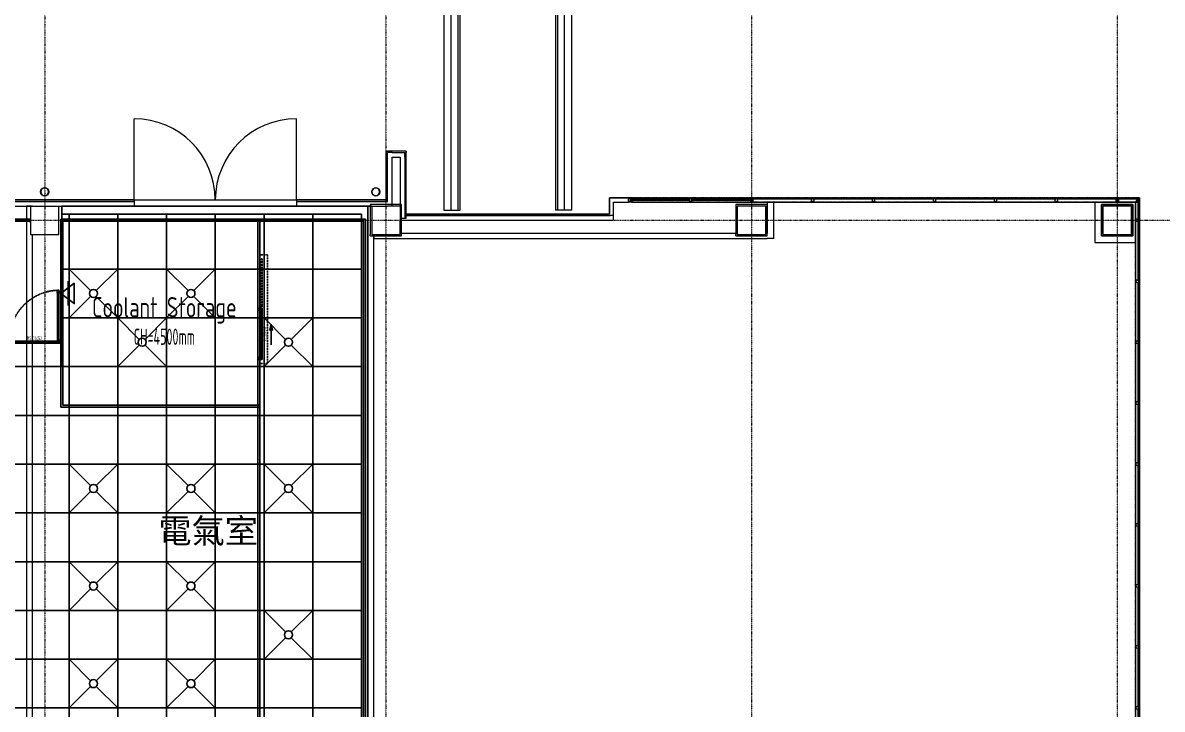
# Model space of a CAD drawing. Extents: x -32000 to 290600, y -111057 to 131250.
# Drawn here: x 234661 to 262709, y 77970 to 94860 of the extents above; entities that cross this region are included whole.
import ezdxf
from ezdxf.enums import TextEntityAlignment as Align

# ---------------------------------------------------------------- set-up
doc = ezdxf.new("R2010")
doc.units = 0
doc.header["$LTSCALE"] = 5
for name, pattern in [('H12PL3$0$JJP_三點線', [0.9, 0.3, -0.15, 0, -0.15, 0, -0.15, 0, -0.15]), ('H12PL3$0$JJP_虛線(退縮線、投影線、地下室範圍、非屬本工程、圖面分區)', [0.45, 0.3, -0.15]), ('H12PL3$0$TAI_虛線', [5.644, 2.822, -2.822]), ('XFDP30$0$HIDDEN', [0.3, 0.2, -0.1]), ('XFDP30$0$HIDDEN2', [0.1875, 0.125, -0.0625])]:
    doc.linetypes.add(name, pattern=pattern)
for name, color, linetype in [('H12PL3$0$A-OBJE-MEP', 252, 'Continuous'), ('H12PL3$0$A-WALL-EX', 252, 'Continuous'), ('H12PL3$0$A-WALL-IN', 252, 'Continuous'), ('H12PL3$0$A-WINDOW', 252, 'Continuous'), ('H12PL3$0$A-ZONE', 252, 'Continuous'), ('H12PL3$0$Door', 252, 'Continuous'), ('H12PL3$0$S-COL', 252, 'Continuous'), ('H12PL3$0$S-GRID', 252, 'Continuous'), ('XFDC30-200K$0$A-C-4500 (50K)', 9, 'Continuous'), ('XFDC30-50K$0$A-C-4500 (50K)', 9, 'Continuous'), ('XFDH30-50K$0$A-FFU-1200x1200_FAB B', 8, 'Continuous'), ('XFDP30$0$A-CR-TT2', 9, 'Continuous'), ('XFDP30$0$A-CR-TXT', 9, 'Continuous'), ('XFDP30$0$A-Door (50K)', 9, 'Continuous'), ('XFDP30$0$A-Partition-Col (50K)', 9, 'Continuous'), ('XFDP30$0$A-S-C1-800x1000-v (50K)', 9, 'Continuous'), ('XFDP30$0$A-W-P1S (50K)', 9, 'Continuous'), ('XFDP30$0$A-W-P2D (50K)', 9, 'Continuous'), ('XFDP30$0$A-W-R1 (Rockwool) (50K)', 9, 'Continuous')]:
    doc.layers.add(name, color=color, linetype=linetype)
doc.layers.add('XFDC30-200K$0$A-Area (50K)', color=170, linetype='Continuous', plot=False)
doc.styles.add('H12PL3$0$Standard', font='', dxfattribs={"width": 0.8})
doc.styles.add('XFDP30$0$AA-TXT', font='isocp.shx', dxfattribs={"width": 0.8, "bigfont": 'china.shx'})
doc.styles.get('H12PL3$0$Standard').set_extended_font_data('Microsoft JhengHei')

# ---------------------------------------------------------------- blocks, each defined once
blk = doc.blocks.new('XFDP30$0$GA2606')
blk.add_lwpolyline([(-13, 1), (-13, 0), (-16, 0), (-16, 0), (-16, 0), (-19, 0, -0.902738), (-19, 1), (-10, 3, 0.298217), (-9, 2), (-2, 2, 0.414214), (-2, 3), (-2, 18), (-2, 18), (-2, 20, -0.668179), (-2, 20), (0, 18), (0, 0), (0, 0), (-2, 0)], format="xyb", close=True)
blk = doc.blocks.new('XFDP30$0$Door-120x000_AS')
at = {"ltscale": 5}
blk.add_hatch(color=256, dxfattribs=at).paths.add_polyline_path([(50.4, 32.9), (50.4, 26.9), (35.4, 29.9)])
for p, q in [((35.4, 29.9), (50.4, 32.9)), ((50.4, 26.9), (35.4, 29.9)), ((50.4, 32.9), (50.4, 26.9)), ((86.4, 29.9), (50.4, 29.9))]:
    blk.add_line(p, q)
at = {"color": 9, "linetype": 'XFDP30$0$HIDDEN2'}
blk.add_lwpolyline([(-135, 21), (132.5, 21), (132.5, 2.5), (-135, 2.5)], close=True, dxfattribs=at)
at = {"color": 1, "linetype": 'XFDP30$0$HIDDEN2'}
for points in [[(-125, 3.8), (-116.7, 3.8, 0.158507), (-116.7, 3.8), (-116.6, 3.9, 0.72636), (-116.6, 4), (-116.8, 4, 0.414214), (-116.8, 3.9, -0.414214), (-116.8, 3.9), (-117.5, 3.9, -0.414214), (-117.6, 4), (-117.6, 4.4, 0.414214), (-117.6, 4.4), (-117.6, 4.4, 0.414214), (-117.7, 4.4), (-117.7, 4, -0.414214), (-117.7, 3.9), (-117.8, 3.9, -0.414214), (-117.9, 4), (-117.9, 5.7), (-117.9, 5.8), (-117.9, 5.8), (-117.9, 7.6, -0.414214), (-117.8, 7.6), (-117.7, 7.6, -0.414214), (-117.7, 7.6), (-117.7, 7.1, 0.414214), (-117.6, 7.1), (-117.6, 7.1, 0.414214), (-117.6, 7.1), (-117.6, 7.6, -0.414214), (-117.5, 7.6), (-116.8, 7.6, -0.414214), (-116.8, 7.6), (-116.8, 7.6, 0.414214), (-116.8, 7.6), (-116.6, 7.6, 0.72636), (-116.6, 7.6), (-116.7, 7.7, 0.158507), (-116.7, 7.7), (-125, 7.7, 0.414214), (-125, 7.7), (-125, 3.9, 0.414214)], [(0, 3.8), (-8.3, 3.8, -0.158507), (-8.3, 3.8), (-8.4, 3.9, -0.72636), (-8.4, 4), (-8.2, 4, -0.414214), (-8.2, 3.9, 0.414214), (-8.2, 3.9), (-7.5, 3.9, 0.414214), (-7.4, 4), (-7.4, 4.4, -0.414214), (-7.4, 4.4), (-7.4, 4.4, -0.414214), (-7.3, 4.4), (-7.3, 4, 0.414214), (-7.3, 3.9), (-7.2, 3.9, 0.414214), (-7.1, 4), (-7.1, 5.7), (-7.1, 5.8), (-7.1, 5.8), (-7.1, 7.6, 0.414214), (-7.2, 7.6), (-7.3, 7.6, 0.414214), (-7.3, 7.6), (-7.3, 7.1, -0.414214), (-7.4, 7.1), (-7.4, 7.1, -0.414214), (-7.4, 7.1), (-7.4, 7.6, 0.414214), (-7.5, 7.6), (-8.2, 7.6, 0.414214), (-8.2, 7.6), (-8.2, 7.6, -0.414214), (-8.2, 7.6), (-8.4, 7.6, -0.72636), (-8.4, 7.6), (-8.3, 7.7, -0.158507), (-8.3, 7.7), (0, 7.7, -0.414214), (0, 7.7), (0, 3.9, -0.414214)]]:
    blk.add_lwpolyline(points, format="xyb", close=True, dxfattribs=at)
blk.add_lwpolyline([(-117.6, 4), (-117.6, 7.5), (-7.4, 7.5), (-7.4, 4)], close=True, dxfattribs=at)
for points in [[(-2.3, -0.5, 0.070096), (-2.3, -0.5, 0.334236), (-2.2, -0.5, 0.795363), (-2.2, -0.4), (-2.6, -0.4, -0.414214), (-2.7, -0.3), (-2.7, 0.3, -0.414214), (-2.6, 0.4), (-2.2, 0.4, 0.795363), (-2.2, 0.5, 0.334236), (-2.3, 0.5, 0.070096), (-2.3, 0.5, 0.06212), (-2.3, 0.5, -0.357966), (-2.3, 0.5, -0.114149), (-2.3, 0.5), (-2.5, 0.6, 0.520559), (-2.5, 0.6, -0.09816), (-2.5, 0.6, -0.704497), (-2.6, 0.6, 0.231019), (-2.7, 0.8, -0.259663), (-2.7, 0.8), (-2.7, 1.5, 0.250846), (-2.7, 1.6, 0.148829), (-2.7, 1.6), (-2.8, 1.9, 0.835879), (-3, 1.9), (-3, -1.9, 0.835879), (-2.8, -1.9), (-2.7, -1.6, 0.148829), (-2.7, -1.6, 0.250846), (-2.7, -1.5), (-2.7, -0.8, -0.259663), (-2.7, -0.8, 0.231019), (-2.6, -0.6, -0.704497), (-2.5, -0.6, -0.09816), (-2.5, -0.6, 0.520559), (-2.5, -0.6), (-2.3, -0.5, -0.114149), (-2.3, -0.5, -0.357966), (-2.3, -0.5, 0.06212)], [(-2.5, 3.8), (5.8, 3.8, 0.158507), (5.8, 3.8), (5.9, 3.9, 0.72636), (5.9, 4), (5.7, 4, 0.414214), (5.7, 3.9, -0.414214), (5.7, 3.9), (5, 3.9, -0.414214), (4.9, 4), (4.9, 4.4, 0.414214), (4.9, 4.4), (4.9, 4.4, 0.414214), (4.8, 4.4), (4.8, 4, -0.414214), (4.8, 3.9), (4.7, 3.9, -0.414214), (4.6, 4), (4.6, 5.7), (4.6, 5.8), (4.6, 5.8), (4.6, 7.6, -0.414214), (4.7, 7.6), (4.8, 7.6, -0.414214), (4.8, 7.6), (4.8, 7.1, 0.414214), (4.9, 7.1), (4.9, 7.1, 0.414214), (4.9, 7.1), (4.9, 7.6, -0.414214), (5, 7.6), (5.7, 7.6, -0.414214), (5.7, 7.6), (5.7, 7.6, 0.414214), (5.7, 7.6), (5.9, 7.6, 0.72636), (5.9, 7.6), (5.8, 7.7, 0.158507), (5.8, 7.7), (-2.5, 7.7, 0.414214), (-2.5, 7.7), (-2.5, 3.9, 0.414214)], [(122.5, 3.8), (114.2, 3.8, -0.158507), (114.2, 3.8), (114.1, 3.9, -0.72636), (114.1, 4), (114.3, 4, -0.414214), (114.3, 3.9, 0.414214), (114.3, 3.9), (115, 3.9, 0.414214), (115.1, 4), (115.1, 4.4, -0.414214), (115.1, 4.4), (115.1, 4.4, -0.414214), (115.2, 4.4), (115.2, 4, 0.414214), (115.2, 3.9), (115.3, 3.9, 0.414214), (115.4, 4), (115.4, 5.7), (115.4, 5.8), (115.4, 5.8), (115.4, 7.6, 0.414214), (115.3, 7.6), (115.2, 7.6, 0.414214), (115.2, 7.6), (115.2, 7.1, -0.414214), (115.1, 7.1), (115.1, 7.1, -0.414214), (115.1, 7.1), (115.1, 7.6, 0.414214), (115, 7.6), (114.3, 7.6, 0.414214), (114.3, 7.6), (114.3, 7.6, -0.414214), (114.3, 7.6), (114.1, 7.6, -0.72636), (114.1, 7.6), (114.2, 7.7, -0.158507), (114.2, 7.7), (122.5, 7.7, -0.414214), (122.5, 7.7), (122.5, 3.9, -0.414214)], [(122.3, -0.5, -0.070096), (122.3, -0.5, -0.334236), (122.2, -0.5, -0.795363), (122.2, -0.4), (122.6, -0.4, 0.414214), (122.7, -0.3), (122.7, 0.3, 0.414214), (122.6, 0.4), (122.2, 0.4, -0.795363), (122.2, 0.5, -0.334236), (122.3, 0.5, -0.070096), (122.3, 0.5, -0.06212), (122.3, 0.5, 0.357966), (122.3, 0.5, 0.114149), (122.3, 0.5), (122.5, 0.6, -0.520559), (122.5, 0.6, 0.09816), (122.5, 0.6, 0.704497), (122.6, 0.6, -0.231019), (122.7, 0.8, 0.259663), (122.7, 0.8), (122.7, 1.5, -0.250846), (122.7, 1.6, -0.148829), (122.7, 1.6), (122.8, 1.9, -0.835879), (123, 1.9), (123, -1.9, -0.835879), (122.8, -1.9), (122.7, -1.6, -0.148829), (122.7, -1.6, -0.250846), (122.7, -1.5), (122.7, -0.8, 0.259663), (122.7, -0.8, -0.231019), (122.6, -0.6, 0.704497), (122.5, -0.6, 0.09816), (122.5, -0.6, -0.520559), (122.5, -0.6), (122.3, -0.5, 0.114149), (122.3, -0.5, 0.357966), (122.3, -0.5, -0.06212)]]:
    blk.add_lwpolyline(points, format="xyb", close=True)
for points in [[(-2.5, 2.5), (2.5, 2.5), (2.5, -2.5), (-2.5, -2.5)], [(4.9, 4), (4.9, 7.5), (115.1, 7.5), (115.1, 4)], [(122.5, 2.5), (117.5, 2.5), (117.5, -2.5), (122.5, -2.5)]]:
    blk.add_lwpolyline(points, close=True)
at = {"ltscale": 5}
for points in [[(2.5, 2.5), (0, 2.5), (0, 3.8), (2.5, 3.8)], [(117.5, 2.5), (120, 2.5), (120, 3.8), (117.5, 3.8)]]:
    blk.add_lwpolyline(points, close=True, dxfattribs=at)
at = {"yscale": 0.09999999999990905}
for p, xscale, zscale, rotation in [((-2.5, 2.5), 0.09999999999990905, 0.09999999999990905, 90), ((122.5, 2.5), -0.09999999999990905, 0.1, 270), ((-2.5, -2.5), -0.09999999999990905, 0.1, 90), ((122.5, -2.5), 0.09999999999990905, 0.09999999999990905, 270)]:
    blk.add_blockref('XFDP30$0$GA2606', p, dxfattribs=dict(at, xscale=xscale, zscale=zscale, rotation=rotation))
at = {"color": 9, "style": 'XFDP30$0$AA-TXT', "width": 0.45}
blk.add_attdef('120x240', text='', height=10, dxfattribs=at).set_placement((60, 14.4), align=Align.MIDDLE)
blk = doc.blocks.new('XFDP30$0$AIR RETURN GRILLE-VD')
blk.add_line((-30.3, -17.7), (29.8, -17.7))
blk.add_lwpolyline([(0, 0), (-25, -32.6), (25, -32.6)], close=True)
blk = doc.blocks.new('XFDP30$0$TP1-50-Partition_Col-side')
blk.add_lwpolyline([(-2.5, -4), (-2.5, -3.9), (-2.6, -3.9), (-2.5, -3), (-2.5, -0.3), (-2.4, -0.2), (-0.7, -0.2), (-0.5, -0.2), (-0.1, -0.2), (0, -0.2), (0, -0.2), (0.5, -0.2), (0.6, -0.2), (2.4, -0.2), (2.5, -0.3), (2.5, -3), (2.6, -3.9), (2.5, -3.9), (2.5, -4), (2.7, -4), (2.7, 0), (-2.7, 0), (-2.7, -4)], close=True)
for points in [[(-1.6, -2.1), (-2.3, -2.1, 0.414213), (-2.4, -2.2), (-2.4, -3.6), (-2.5, -3.6), (-2.5, -2.2, -0.414213), (-2.3, -2), (-1.6, -2), (-1.6, -2.1)], [(1.6, -2.1), (2.3, -2.1, -0.414213), (2.4, -2.2), (2.4, -3.6), (2.5, -3.6), (2.5, -2.2, 0.414213), (2.3, -2), (1.6, -2), (1.6, -2.1)]]:
    blk.add_lwpolyline(points, format="xyb")
blk.add_lwpolyline([(2.2, -3.6), (-2.2, -3.6, -0.414214), (-2.3, -3.5), (-2.3, -2.6, -0.414214), (-2.2, -2.5), (-1.3, -2.5, 0.414214), (-1.1, -2.3), (-1.1, -2.2, 0.414214), (-1.3, -2.1), (-1.9, -2.1), (-1.9, -2.1), (-1.3, -2.1, -0.414214), (-1.2, -2.2), (-1.2, -2.3, -0.414214), (-1.3, -2.4), (-2.2, -2.4, 0.414214), (-2.4, -2.6), (-2.4, -3.5, 0.414214), (-2.2, -3.6), (2.2, -3.6, 0.414214), (2.4, -3.5), (2.4, -2.6, 0.414214), (2.2, -2.4), (1.3, -2.4, -0.414214), (1.2, -2.3), (1.2, -2.2, -0.414214), (1.3, -2.1), (1.9, -2.1), (1.9, -2.1), (1.3, -2.1, 0.414214), (1.1, -2.2), (1.1, -2.3, 0.414214), (1.3, -2.5), (2.2, -2.5, -0.414214), (2.3, -2.6), (2.3, -3.5, -0.414214)], format="xyb", close=True)
blk = doc.blocks.new('XFDP30$0$GAD2205')
blk.add_lwpolyline([(0, 1), (0, 1), (-18, 1, -0.414214), (-18, 2), (-18, 3, -0.414214), (-18, 3), (-14, 3, 0.414214), (-13, 4), (-13, 4, 0.414214), (-14, 4), (-18, 4, -0.414214), (-18, 5), (-18, 12, -0.414214), (-18, 12), (-18, 12, 0.414214), (-18, 12), (-18, 14, 0.72636), (-19, 14), (-19, 13, 0.158507), (-19, 13), (-19, 0, 0.414214), (-19, 0), (19, 0, 0.414214), (19, 0), (19, 13, 0.158507), (19, 13), (19, 14, 0.72636), (18, 14), (18, 12, 0.414214), (18, 12, -0.414214), (18, 12), (18, 5, -0.414214), (18, 4), (14, 4, 0.414214), (13, 4), (13, 4, 0.414214), (14, 3), (18, 3, -0.414214), (18, 3), (18, 2, -0.414214), (18, 1), (0, 1)], format="xyb", close=True)
blk = doc.blocks.new('XFDP30$0$Door-S130a')
for p, q in [((8.8, 120.4), (8.8, 125.3)), ((8.8, 125.3), (9.6, 125.3)), ((9.6, 120.4), (8.8, 120.4)), ((9.6, 125.3), (9.6, 120.4))]:
    blk.add_line(p, q)
blk.add_lwpolyline([(4.8, 120.4), (4.8, 125.3), (4, 125.3), (4, 120.4)], close=True)
at = {"ltscale": 5}
for points in [[(8.8, 117.8), (8.8, 127.9), (4.8, 127.9), (4.8, 117.8)], [(5, 117.5), (5, 14.8), (5, 14.8), (5, 117.5)], [(8.6, 14.8), (8.5, 14.8), (8.5, 117.5), (8.6, 117.5)], [(8.8, 4.3), (8.8, 14.4), (4.8, 14.4), (4.8, 4.3)]]:
    blk.add_lwpolyline(points, close=True, dxfattribs=at)
blk.add_lwpolyline([(4.8, 117.9), (4.8, 116.7, 0.158507), (4.9, 116.7), (4.9, 116.5, 0.72636), (5, 116.6), (5, 116.7, 0.414214), (5, 116.7, -0.414214), (4.9, 116.8), (4.9, 117.5, -0.414214), (5, 117.5), (5.4, 117.5, 0.414214), (5.4, 117.5), (5.4, 117.6, 0.414214), (5.4, 117.6), (5, 117.6, -0.414214), (4.9, 117.6), (4.9, 117.8, -0.414214), (5, 117.8), (6.8, 117.8), (6.8, 117.8), (6.8, 117.8), (8.6, 117.8, -0.414214), (8.6, 117.8), (8.6, 117.6, -0.414214), (8.6, 117.6), (8.2, 117.6, 0.414214), (8.1, 117.6), (8.1, 117.5, 0.414214), (8.2, 117.5), (8.6, 117.5, -0.414214), (8.6, 117.5), (8.6, 116.8, -0.414214), (8.6, 116.7), (8.6, 116.7, 0.414214), (8.6, 116.7), (8.6, 116.6, 0.72636), (8.6, 116.5), (8.7, 116.7, 0.158507), (8.7, 116.7), (8.7, 117.9, 0.414214), (8.7, 117.9), (4.9, 117.9, 0.414214)], format="xyb", close=True, dxfattribs=at)
at = {"ltscale": 500}
for points in [[(3.2, -0.6), (3.2, 3.9), (3, 3.9), (3, -0.6)], [(8.5, 4.8), (4, 4.8), (4, 4.6), (8.5, 4.6)]]:
    blk.add_lwpolyline(points, close=True, dxfattribs=at)
at = {"linetype": 'XFDP30$0$HIDDEN', "ltscale": 0.1}
blk.add_arc((3.4, 4.4), 123.6, 0, 86.7594, dxfattribs=at)
at = {"ltscale": 500, "extrusion": (0, 0, -1)}
blk.add_ellipse((3.4, 4.4), major_axis=(-0.495, 0.495), ratio=1, start_param=5.497787, end_param=11.780972, dxfattribs=at)
at = {"ltscale": 5, "xscale": 0.1000000000058208, "yscale": 0.1000000000058208, "zscale": 0.1000000000058208}
blk.add_blockref('XFDP30$0$GAD2205', (6.8, 14.3), dxfattribs=at)
at = {"color": 9, "style": 'XFDP30$0$AA-TXT', "width": 0.45}
blk.add_attdef('130X240', text='', height=10, dxfattribs=at).set_placement((65, 10), align=Align.MIDDLE_CENTER)
blk = doc.blocks.new('XFDP30')
at = {"layer": 'XFDP30$0$A-W-P1S (50K)'}
for p, q in [((235600, 90025), (235600, 87025)), ((243101, 90025, 0), (235600, 90025)), ((235650, 89975), (235650, 86975)), ((243051, 89975, 0), (235650, 89975)), ((243051, 61800), (243051, 89975, 0)), ((243101, 61800), (243101, 90025, 0)), ((235600, 87025), (197075, 87025, 0)), ((235650, 86975), (197125, 86975, 0))]:
    blk.add_line(p, q, dxfattribs=at)
at = {"layer": 'XFDP30$0$A-W-P2D (50K)'}
for p, q in [((240450, 89975), (240450, 75300, 0)), ((240500, 89975), (240500, 75250, 0)), ((235600, 85400, 0), (235600, 86975)), ((235650, 85450, 0), (235650, 86975)), ((235600, 85400, 0), (240500, 85400, 0)), ((235650, 85450, 0), (240500, 85450, 0))]:
    blk.add_line(p, q, dxfattribs=at)
at = {"layer": 'XFDP30$0$A-W-R1 (Rockwool) (50K)'}
for p, q in [((227150, 90025, 0), (234850, 90025, 0)), ((227150, 89975, 0), (234850, 89975, 0))]:
    blk.add_line(p, q, dxfattribs=at)
at = {"layer": 'XFDP30$0$A-Door (50K)'}
ref = blk.add_blockref('XFDP30$0$Door-120x000_AS', (240475, 87802, 0), dxfattribs=dict(at, xscale=10, yscale=10, zscale=10, rotation=270))
ref.add_attrib('120x240', 'AS_120x240', dxfattribs={"layer": '0', "color": 9, "height": 100, "rotation": 90, "style": 'XFDP30$0$AA-TXT', "width": 0.45}).set_placement((240610, 87202, 0), align=Align.MIDDLE)
ref = blk.add_blockref('XFDP30$0$Door-S130a', (235600, 87000, 0), dxfattribs=dict(at, xscale=-10, yscale=10, zscale=10))
ref.add_attrib('130X240', 'MS_130x240', dxfattribs={"layer": '0', "color": 9, "height": 100, "style": 'XFDP30$0$AA-TXT', "width": 0.45}).set_placement((234950, 87100, 0), align=Align.MIDDLE_CENTER)
at = {"layer": 'XFDP30$0$A-Partition-Col (50K)', "xscale": -10, "yscale": 10, "zscale": 10, "rotation": 270}
blk.add_blockref('XFDP30$0$TP1-50-Partition_Col-side', (234850, 90000), dxfattribs=at)
at = {"layer": 'XFDP30$0$A-S-C1-800x1000-v (50K)', "xscale": -10, "yscale": 10, "zscale": 10, "rotation": 90}
blk.add_blockref('XFDP30$0$AIR RETURN GRILLE-VD', (235600, 88200), dxfattribs=at)
at = {"layer": 'XFDP30$0$A-CR-TT2', "style": 'XFDP30$0$AA-TXT', "width": 0.6}
blk.add_text('CH=4500mm', height=400, dxfattribs=at).set_placement((238145, 87136), align=Align.MIDDLE)
at = {"layer": 'XFDP30$0$A-CR-TXT', "style": 'XFDP30$0$AA-TXT', "width": 0.8}
blk.add_text('Coolant Storage', height=500, dxfattribs=at).set_placement((238145, 87786), align=Align.MIDDLE)
blk = doc.blocks.new('H12PL3')
at = {"layer": 'H12PL3$0$A-OBJE-MEP', "lineweight": 0, "flags": 128}
for points in [[(235295, 90700, 1), (235105, 90700, 1)], [(243445, 90700, 1), (243255, 90700, 1)]]:
    blk.add_lwpolyline(points, format="xyb", close=True, dxfattribs=at)
at = {"layer": 'H12PL3$0$A-OBJE-MEP', "lineweight": 0}
for centre in [(235200, 90700), (243350, 90700)]:
    blk.add_circle(centre, 100, dxfattribs=at)
at = {"layer": 'H12PL3$0$A-WALL-EX', "lineweight": 0}
for p, q in [((243750, 91665), (243635, 91665)), ((243750, 91665), (243635, 91665)), ((243635, 90500), (243635, 91665)), ((243750, 91665), (244065, 91665)), ((244065, 91550), (244065, 91665)), ((244065, 91550), (244065, 91665)), ((244065, 91550), (244065, 90150)), ((157400, 90465), (237400, 90465)), ((237400, 90500), (237400, 90465)), ((237400, 90465), (237400, 90385)), ((237400, 90385), (237400, 90350)), ((241400, 90500), (241400, 90465)), ((241400, 90465), (243600, 90465)), ((241400, 90465), (241400, 90385)), ((241400, 90385), (241400, 90350)), ((243600, 90465), (243635, 90465)), ((243600, 90465), (243635, 90465)), ((243635, 90465), (243635, 90500)), ((249570, 90550), (249570, 90450)), ((262150, 90550), (262050, 90550)), ((262150, 90550), (262150, 90450)), ((243950, 90150), (243950, 90050)), ((244065, 90150), (244065, 90050)), ((244065, 90150), (244065, 90115)), ((244065, 90115), (244100, 90115)), ((244065, 90115), (244100, 90115)), ((244100, 90050), (244100, 90150)), ((244100, 90115), (249100, 90115)), ((249100, 90115), (249123.33, 90115)), ((249100, 90115), (249123.33, 90115)), ((249200, 90115), (249123.33, 90115)), ((249200, 90115), (249123.33, 90115))]:
    blk.add_line(p, q, dxfattribs=at)
at = {"layer": 'H12PL3$0$A-WALL-EX', "linetype": 'H12PL3$0$JJP_虛線(退縮線、投影線、地下室範圍、非屬本工程、圖面分區)', "lineweight": 0}
for p, q in [((243950, 90050), (244065, 90050)), ((244065, 90050), (244100, 90050))]:
    blk.add_line(p, q, dxfattribs=at)
at = {"layer": 'H12PL3$0$A-WALL-EX', "lineweight": 0, "flags": 128}
for points in [[(245380, 90250), (245380, 115330)], [(245425, 90250), (245425, 115375)], [(247775, 115375), (247775, 90250)], [(247820, 115330), (247820, 90250)], [(245200, 115150), (245200, 90250)], [(248000, 90250), (248000, 115150)], [(245025, 114975), (245025, 90250)], [(248175, 90250), (248175, 114975)], [(243600, 91700), (243635, 91700)], [(243600, 91700), (243600, 90500)], [(244100, 91700), (243635, 91700)], [(243750, 91550), (243950, 91550)], [(243750, 90350), (243750, 91550)], [(243950, 91550), (243950, 90000)], [(244100, 90150), (244100, 91700)], [(244100, 90150), (244100, 91700)], [(244100, 90150), (244100, 91700)], [(244100, 90150), (244100, 91700)], [(244100, 90150), (244100, 91700)], [(244100, 91700), (244100, 91665)], [(244100, 90150), (244100, 91665)], [(151700, 90500), (243600, 90500)], [(157380, 90500), (237360, 90500)], [(157380, 90500), (237360, 90500)], [(157380, 90500), (237360, 90500)], [(157380, 90500), (237360, 90500)], [(237400, 90500), (157400, 90500)], [(157400, 90350), (237400, 90350)], [(241380, 90500), (243600, 90500)], [(241380, 90500), (243600, 90500)], [(241380, 90500), (243600, 90500)], [(241380, 90500), (243600, 90500)], [(243600, 90500), (241400, 90500)], [(241400, 90350), (243635, 90350)], [(243750, 90350), (243635, 90350)], [(243750, 90350), (243635, 90350)], [(249100, 90150), (249100, 90550)], [(249100, 90150), (249100, 90550)], [(249100, 90150), (249100, 90550)], [(249100, 90150), (249100, 90550)], [(249100, 90150), (249100, 90550)], [(249100, 90550), (262150, 90550)], [(249100, 90550), (262150, 90550)], [(249100, 90550), (249570, 90550)], [(249100, 90550), (249570, 90550)], [(249100, 90550), (249570, 90550)], [(249100, 90550), (249100, 90450)], [(249570, 90550), (249100, 90550)], [(249100, 90450), (249100, 90150)], [(249200, 90115), (249200, 90450)], [(249200, 90450), (249570, 90450)], [(262150, 30500), (262150, 90550)], [(262150, 30500), (262150, 90550)], [(244100, 90150), (249100, 90150)], [(244100, 90150), (249100, 90150)], [(244100, 90150), (249100, 90150)], [(244100, 90150), (249100, 90150)], [(244100, 90150), (249100, 90150)], [(249100, 90150), (244100, 90150)], [(245025, 90250), (245425, 90250)], [(245200, 90250), (245380, 90250)], [(248175, 90250), (247775, 90250)], [(248000, 90250), (247820, 90250)], [(249200, 90000), (249200, 90115)], [(243950, 90000), (244065, 90000)], [(244065, 90000), (249200, 90000)]]:
    blk.add_lwpolyline(points, dxfattribs=at)
at = {"layer": 'H12PL3$0$A-WALL-IN', "lineweight": 0, "flags": 128}
for points in [[(234900, 90350), (234750, 90350)], [(234750, 90350), (234750, 75450)], [(243250, 90350), (243150, 90350)], [(243150, 90350), (243150, 89612.5)], [(243215, 90385), (243215, 90350)], [(243950, 90385), (243215, 90385)], [(243215, 90350), (243215, 89650)], [(243985, 90385), (243950, 90385)], [(243985, 89650), (243985, 90385)], [(252215, 90385), (252215, 90350)], [(252950, 90385), (252215, 90385)], [(252215, 90350), (252215, 89650)], [(252985, 90385), (252950, 90385)], [(252985, 90450), (252985, 89677.74)], [(253150, 90450), (252985, 90450)], [(252985, 89650), (252985, 90385)], [(253150, 89552.74), (253150, 90450)], [(261050, 90450), (261215, 90450)], [(261050, 90450), (261050, 89450)], [(262050, 90450), (261215, 90450)], [(261215, 90385), (261985, 90385)], [(261215, 89615), (261215, 90385)], [(261215, 90385), (261215, 90350)], [(261950, 90385), (261215, 90385)], [(261215, 90350), (261215, 89650)], [(261985, 90385), (261950, 90385)], [(261985, 90385), (261985, 89615)], [(261985, 89650), (261985, 90385)], [(262050, 90450), (262050, 90385)], [(262050, 89615), (262050, 90385)], [(234900, 75450), (234900, 89650)], [(243150, 89615.24), (243150, 75450)], [(243215, 89615), (243215, 89650)], [(243215, 89615), (243985, 89615)], [(243300, 75450), (243300, 89615.24)], [(243300, 89597.77), (243300, 89552.74)], [(243300, 89552.74), (252985, 89552.74)], [(252250, 89677.74), (243950, 89677.74)], [(243985, 89615), (243985, 89650)], [(252215, 89615), (252215, 89650)], [(252215, 89615), (252985, 89615)], [(252985, 89677.74), (252950, 89677.74)], [(252985, 89615), (252985, 89650)], [(253150, 89552.74), (252985, 89552.74)], [(261215, 89615), (261215, 89650)], [(261985, 89615), (261215, 89615)], [(261215, 89615), (261985, 89615)], [(261985, 89615), (261985, 89650)], [(262050, 89450), (262050, 89615)], [(261050, 89450), (261215, 89450)], [(261215, 89450), (262050, 89450)]]:
    blk.add_lwpolyline(points, dxfattribs=at)
at = {"layer": 'H12PL3$0$A-WINDOW', "lineweight": 0}
for p, q in [((249650, 90550), (249570, 90550)), ((249570, 90550), (249570, 90450)), ((249650, 90450), (249570, 90450)), ((249570.79, 90530), (249570.79, 90460)), ((249630.79, 90530), (249570.79, 90530)), ((249630.79, 90460), (249570.79, 90460)), ((249620, 90540), (249620, 90520)), ((249650, 90540), (249620, 90540)), ((249650, 90520), (249620, 90520)), ((249630.79, 90530), (249630.79, 90460)), ((249650, 90550), (249650, 90540)), ((249650, 90520), (249650, 90450)), ((251070.59, 90530), (251070.59, 90460)), ((251130.59, 90530), (251070.59, 90530)), ((251130.59, 90460), (251070.59, 90460)), ((251130.59, 90530), (251130.59, 90460)), ((252570.59, 90530), (252570.59, 90460)), ((252630.59, 90530), (252570.59, 90530)), ((252630.59, 90460), (252570.59, 90460)), ((252630.59, 90530), (252630.59, 90460)), ((254070.49, 90530), (254070.49, 90460)), ((254130.49, 90530), (254070.49, 90530)), ((254130.49, 90460), (254070.49, 90460)), ((254130.49, 90530), (254130.49, 90460)), ((255630.39, 90530), (255570.39, 90530)), ((255570.39, 90530), (255570.39, 90460)), ((255630.39, 90460), (255570.39, 90460)), ((255630.39, 90530), (255630.39, 90460)), ((257070.3, 90530), (257070.3, 90460)), ((257130.3, 90530), (257070.3, 90530)), ((257130.3, 90460), (257070.3, 90460)), ((257130.3, 90530), (257130.3, 90460)), ((258570.2, 90530), (258570.2, 90460)), ((258630.2, 90530), (258570.2, 90530)), ((258630.2, 90460), (258570.2, 90460)), ((258630.2, 90530), (258630.2, 90460)), ((260070.1, 90530), (260070.1, 90460)), ((260130.1, 90530), (260070.1, 90530)), ((260130.1, 90460), (260070.1, 90460)), ((260130.1, 90530), (260130.1, 90460)), ((261630, 90530), (261570, 90530)), ((261570, 90530), (261570, 90460)), ((261630, 90460), (261570, 90460)), ((261630, 90530), (261630, 90460)), ((262130, 90030), (262060, 90030)), ((262060, 90030), (262060, 89970)), ((262130, 89970), (262060, 89970)), ((262130, 90030), (262130, 89970)), ((262060, 88530), (262060, 88470)), ((262130, 88530), (262060, 88530)), ((262130, 88470), (262060, 88470)), ((262130, 88530), (262130, 88470)), ((262060, 87030), (262060, 86970)), ((262130, 87030), (262060, 87030)), ((262130, 86970), (262060, 86970)), ((262130, 87030), (262130, 86970)), ((262060, 85530), (262060, 85470)), ((262130, 85530), (262060, 85530)), ((262130, 85470), (262060, 85470)), ((262130, 85530), (262130, 85470)), ((262060, 84030), (262060, 83970)), ((262130, 84030), (262060, 84030)), ((262130, 83970), (262060, 83970)), ((262130, 84030), (262130, 83970)), ((262060, 82530), (262060, 82470)), ((262130, 82530), (262060, 82530)), ((262130, 82470), (262060, 82470)), ((262130, 82530), (262130, 82470)), ((262060, 81030), (262060, 80970)), ((262130, 81030), (262060, 81030)), ((262130, 80970), (262060, 80970)), ((262130, 81030), (262130, 80970)), ((262060, 79530), (262060, 79470)), ((262130, 79530), (262060, 79530)), ((262130, 79470), (262060, 79470)), ((262130, 79530), (262130, 79470)), ((262060, 78030), (262060, 77970)), ((262130, 78030), (262060, 78030)), ((262130, 78030), (262130, 77970)), ((262130, 77970), (262060, 77970))]:
    blk.add_line(p, q, dxfattribs=at)
at = {"layer": 'H12PL3$0$A-WINDOW', "linetype": 'H12PL3$0$TAI_虛線', "lineweight": 0, "flags": 128}
for points in [[(262150, 90550), (262100, 90550), (261600, 90550), (260600, 90550), (260100.1, 90550), (259100, 90550), (258600.2, 90550), (257600, 90550), (257100.3, 90550), (256100, 90550), (255600.39, 90550), (254600, 90550), (254100.49, 90550), (253100, 90550), (252600.59, 90550), (251600, 90550), (251100.59, 90550), (250100, 90550), (249600.79, 90550), (249570, 90550)], [(249570, 90450), (249570, 90550)], [(262100, 90450), (262050, 90450), (261600, 90450), (260600, 90450), (260100.1, 90450), (259100, 90450), (258600.2, 90450), (257600, 90450), (257100.3, 90450), (256100, 90450), (255600.39, 90450), (254600, 90450), (254100.49, 90450), (253100, 90450), (252600.59, 90450), (251600, 90450), (251100.59, 90450), (250100, 90450), (249600.79, 90450), (249570, 90450)], [(262050, 90450), (262100, 90500)], [(262050, 30520), (262050, 31500), (262050, 33000), (262050, 34500), (262050, 36000), (262050, 37500), (262050, 39000), (262050, 40500), (262050, 42000), (262050, 43500), (262050, 45000), (262050, 46500), (262050, 48000), (262050, 49500), (262050, 51000), (262050, 52500), (262050, 54000), (262050, 55500), (262050, 57000), (262050, 58500), (262050, 60000), (262050, 61500), (262050, 63000), (262050, 64500), (262050, 66000), (262050, 67500), (262050, 69000), (262050, 70500), (262050, 72000), (262050, 73500), (262050, 75000), (262050, 76500), (262050, 78000), (262050, 79500), (262050, 81000), (262050, 82500), (262050, 84000), (262050, 85500), (262050, 87000), (262050, 88500), (262050, 90000), (262050, 90450)], [(262100, 90450), (262100, 90500)], [(262150, 30520), (262150, 31500), (262150, 33000), (262150, 34500), (262150, 36000), (262150, 37500), (262150, 39000), (262150, 40500), (262150, 42000), (262150, 43500), (262150, 45000), (262150, 46500), (262150, 48000), (262150, 49500), (262150, 51000), (262150, 52500), (262150, 54000), (262150, 55500), (262150, 57000), (262150, 58500), (262150, 60000), (262150, 61500), (262150, 63000), (262150, 64500), (262150, 66000), (262150, 67500), (262150, 69000), (262150, 70500), (262150, 72000), (262150, 73500), (262150, 75000), (262150, 76500), (262150, 78000), (262150, 79500), (262150, 81000), (262150, 82500), (262150, 84000), (262150, 85500), (262150, 87000), (262150, 88500), (262150, 90000), (262150, 90550)]]:
    blk.add_lwpolyline(points, dxfattribs=at)
at = {"layer": 'H12PL3$0$A-WINDOW', "lineweight": 0, "flags": 128}
for points in [[(249630.79, 90540), (249675.79, 90540), (249675.79, 90485), (249630.79, 90485)], [(249675.79, 90540), (251025.59, 90540), (251025.59, 90530.18), (249675.79, 90530.18)], [(249675.79, 90530.18), (251025.59, 90530.18), (251025.59, 90494.82), (249675.79, 90494.82)], [(249675.79, 90494.82), (251025.59, 90494.82), (251025.59, 90485), (249675.79, 90485)], [(251070.59, 90485), (251025.59, 90485), (251025.59, 90540), (251070.59, 90540)], [(251130.59, 90540), (251175.59, 90540), (251175.59, 90485), (251130.59, 90485)], [(251175.59, 90540), (252525.59, 90540), (252525.59, 90530.18), (251175.59, 90530.18)], [(251175.59, 90530.18), (252525.59, 90530.18), (252525.59, 90494.82), (251175.59, 90494.82)], [(251175.59, 90494.82), (252525.59, 90494.82), (252525.59, 90485), (251175.59, 90485)], [(252570.59, 90485), (252525.59, 90485), (252525.59, 90540), (252570.59, 90540)], [(254090.49, 90540), (254090.49, 90520), (252610.59, 90520), (252610.59, 90540)], [(255590.39, 90540), (255590.39, 90520), (254110.49, 90520), (254110.49, 90540)], [(257090.3, 90540), (257090.3, 90520), (255610.39, 90520), (255610.39, 90540)], [(258590.2, 90540), (258590.2, 90520), (257110.3, 90520), (257110.3, 90540)], [(260090.1, 90540), (260090.1, 90520), (258610.2, 90520), (258610.2, 90540)], [(261590, 90540), (261590, 90520), (260110.1, 90520), (260110.1, 90540)], [(262130, 90540), (262130, 90520), (261610, 90520), (261610, 90540)], [(262140, 90010), (262120, 90010), (262120, 90530), (262140, 90530)], [(262140, 88510), (262120, 88510), (262120, 89990), (262140, 89990)], [(262140, 87010), (262120, 87010), (262120, 88490), (262140, 88490)], [(262140, 85510), (262120, 85510), (262120, 86990), (262140, 86990)], [(262140, 84010), (262120, 84010), (262120, 85490), (262140, 85490)], [(262140, 82510), (262120, 82510), (262120, 83990), (262140, 83990)], [(262140, 81010), (262120, 81010), (262120, 82490), (262140, 82490)], [(262140, 79510), (262120, 79510), (262120, 80990), (262140, 80990)], [(262140, 78010), (262120, 78010), (262120, 79490), (262140, 79490)], [(262140, 76510), (262120, 76510), (262120, 77990), (262140, 77990)]]:
    blk.add_lwpolyline(points, close=True, dxfattribs=at)
for points in [[(249650, 90550), (250100, 90550), (251100.59, 90550), (251600, 90550), (252600.59, 90550), (253100, 90550), (254100.49, 90550), (254600, 90550), (255600.39, 90550), (256100, 90550), (257100.3, 90550), (257600, 90550), (258600.2, 90550), (259100, 90550), (260100.1, 90550), (260600, 90550), (261600, 90550), (262100, 90550), (262150, 90550)], [(262140, 90540), (262100, 90540), (261600, 90540), (260600, 90540), (260100.1, 90540), (259100, 90540), (258600.2, 90540), (257600, 90540), (257100.3, 90540), (256100, 90540), (255600.39, 90540), (254600, 90540), (254100.49, 90540), (253100, 90540), (252600.59, 90540), (251600, 90540), (251100.59, 90540), (250100, 90540), (249650, 90540)], [(251070.59, 90520), (250100, 90520), (249650, 90520)], [(249650, 90450), (250100, 90450), (251100.59, 90450), (251600, 90450), (252600.59, 90450), (253100, 90450), (254100.49, 90450), (254600, 90450), (255600.39, 90450), (256100, 90450), (257100.3, 90450), (257600, 90450), (258600.2, 90450), (259100, 90450), (260100.1, 90450), (260600, 90450), (261600, 90450), (262050, 90450), (262100, 90450)], [(252570.59, 90520), (251600, 90520), (251130.59, 90520)], [(254070.49, 90520), (253100, 90520), (252630.59, 90520)], [(255570.39, 90520), (254600, 90520), (254130.49, 90520)], [(257070.3, 90520), (256100, 90520), (255630.39, 90520)], [(258570.2, 90520), (257600, 90520), (257130.3, 90520)], [(260070.1, 90520), (259100, 90520), (258630.2, 90520)], [(261570, 90520), (260600, 90520), (260130.1, 90520)], [(262120, 90520), (262100, 90520), (261630, 90520)], [(262050, 90450), (262100, 90500)], [(262050, 90450), (262050, 90000), (262050, 88500), (262050, 87000), (262050, 85500), (262050, 84000), (262050, 82500), (262050, 81000), (262050, 79500), (262050, 78000), (262050, 76500), (262050, 75000), (262050, 73500), (262050, 72000), (262050, 70500), (262050, 69000), (262050, 67500), (262050, 66000), (262050, 64500), (262050, 63000), (262050, 61500), (262050, 60000), (262050, 58500), (262050, 57000)], [(262100, 90500), (262100, 90450)], [(262120, 90030), (262120, 90520)], [(262140, 57000), (262140, 58500), (262140, 60000), (262140, 61500), (262140, 63000), (262140, 64500), (262140, 66000), (262140, 67500), (262140, 69000), (262140, 70500), (262140, 72000), (262140, 73500), (262140, 75000), (262140, 76500), (262140, 78000), (262140, 79500), (262140, 81000), (262140, 82500), (262140, 84000), (262140, 85500), (262140, 87000), (262140, 88500), (262140, 90000), (262140, 90540)], [(262150, 90550), (262150, 90000), (262150, 88500), (262150, 87000), (262150, 85500), (262150, 84000), (262150, 82500), (262150, 81000), (262150, 79500), (262150, 78000), (262150, 76500), (262150, 75000), (262150, 73500), (262150, 72000), (262150, 70500), (262150, 69000), (262150, 67500), (262150, 66000), (262150, 64500), (262150, 63000), (262150, 61500), (262150, 60000), (262150, 58500), (262150, 57000)], [(262120, 88530), (262120, 89970)], [(262120, 87030), (262120, 88470)], [(262120, 85530), (262120, 86970)], [(262120, 84030), (262120, 85470)], [(262120, 82530), (262120, 83970)], [(262120, 81030), (262120, 82470)], [(262120, 79530), (262120, 80970)], [(262120, 78030), (262120, 79470)]]:
    blk.add_lwpolyline(points, dxfattribs=at)
at = {"layer": 'H12PL3$0$Door', "lineweight": 0}
for p, q in [((237400, 90500), (237400, 92500)), ((241400, 90500), (241400, 92500)), ((237400, 90500), (237400, 90465)), ((237400, 90500), (237400, 90465)), ((237400, 90465), (237400, 90385)), ((237400, 90465), (237400, 90385)), ((237400, 90385), (237400, 90350)), ((241400, 90500), (241400, 90465)), ((241400, 90500), (241400, 90465)), ((241400, 90465), (241400, 90385)), ((241400, 90465), (241400, 90385)), ((241400, 90385), (241400, 90350)), ((249570, 90550), (249570, 90450)), ((262150, 90550), (262050, 90550)), ((262150, 90550), (262150, 90450))]:
    blk.add_line(p, q, dxfattribs=at)
for centre, start, end in [((237400, 90500), 0, 90), ((241400, 90500), 90, 180)]:
    blk.add_arc(centre, 2000, start, end, dxfattribs=at)
at = {"layer": 'H12PL3$0$S-COL', "lineweight": 0, "flags": 128}
for points in [[(234850, 90350), (234850, 89650), (235550, 89650), (235550, 90350)], [(243250, 90350), (243250, 89650), (243950, 89650), (243950, 90000)], [(243250, 90350), (243250, 89650), (243950, 89650), (243950, 90000)], [(243950, 90350), (243750, 90350)], [(243950, 90350), (243750, 90350)]]:
    blk.add_lwpolyline(points, dxfattribs=at)
for points in [[(252250, 89650), (252950, 89650), (252950, 90350), (252250, 90350)], [(261250, 89650), (261950, 89650), (261950, 90350), (261250, 90350)]]:
    blk.add_lwpolyline(points, close=True, dxfattribs=at)
at = {"layer": 'H12PL3$0$S-GRID', "linetype": 'H12PL3$0$JJP_三點線', "lineweight": 0}
for p, q in [((235200, 128250), (235200, -28000)), ((243600, 128250), (243600, -28000)), ((252600, 128250), (252600, -28000)), ((261600, 128250), (261600, -28000)), ((-29000, 90000), (289600, 90000))]:
    blk.add_line(p, q, dxfattribs=at)
blk.add_blockref('XFDP30', (0, 0))
at = {"layer": 'H12PL3$0$A-ZONE', "style": 'H12PL3$0$Standard'}
blk.add_text('電氣室', height=600, dxfattribs=at).set_placement((239225.04, 82658.31), align=Align.TOP_CENTER)
blk = doc.blocks.new('XFDC30-50K')
at = {"layer": 'XFDC30-50K$0$A-C-4500 (50K)', "ltscale": 0.3}
for p, q in [((235625, 86400), (235625, 90153, 0)), ((243000, 90153, 0), (235625, 90153, 0)), ((235800, 90153, 0), (235800, 50100)), ((237000, 90153, 0), (237000, 50100)), ((238200, 90153, 0), (238200, 50100)), ((239400, 90153, 0), (239400, 50100)), ((240600, 90153, 0), (240600, 50100)), ((241800, 90153, 0), (241800, 50100)), ((243000, 90153, 0), (243000, 50100)), ((235625, 90000, 0), (243000, 90000, 0)), ((243000, 88800), (235625, 88800)), ((243000, 87600), (235625, 87600)), ((197100, 87000, 0), (235625, 87000, 0)), ((243000, 86400), (197100, 86400)), ((243000, 85200), (174600, 85200)), ((243000, 84000), (174600, 84000)), ((243000, 82800), (174600, 82800)), ((243000, 81600), (174600, 81600)), ((243000, 80400), (174600, 80400)), ((243000, 79200), (174600, 79200)), ((243000, 78000), (174600, 78000))]:
    blk.add_line(p, q, dxfattribs=at)
blk = doc.blocks.new('XFDC30-200K')
at = {"layer": 'XFDC30-200K$0$A-Area (50K)'}
blk.add_lwpolyline([(243151, 50025), (243151, 90350), (235625, 90350), (235625, 87000), (197025, 87000), (197025, 85950), (189375, 85950), (189375, 87050), (185250, 87050), (185250, 86290), (175950, 86290), (175950, 87000), (174600, 87000), (174600, 13200)], dxfattribs=at)
at = {"layer": 'XFDC30-200K$0$A-C-4500 (50K)', "ltscale": 0.3}
for p, q in [((235625, 86400), (235625, 90153, 0)), ((243000, 90153, 0), (235625, 90153, 0)), ((235800, 90153, 0), (235800, 50100)), ((237000, 90153, 0), (237000, 50100)), ((238200, 90153, 0), (238200, 50100)), ((239400, 90153, 0), (239400, 50100)), ((240600, 90153, 0), (240600, 50100)), ((241800, 90153, 0), (241800, 50100)), ((243000, 90153, 0), (243000, 50100)), ((235625, 90000, 0), (243000, 90000, 0)), ((243000, 88800), (235625, 88800)), ((243000, 87600), (235625, 87600)), ((197100, 87000, 0), (235625, 87000, 0)), ((243000, 86400), (197100, 86400)), ((243000, 85200), (174600, 85200)), ((243000, 84000), (174600, 84000)), ((243000, 82800), (174600, 82800)), ((243000, 81600), (174600, 81600)), ((243000, 80400), (174600, 80400)), ((243000, 79200), (174600, 79200)), ((243000, 78000), (174600, 78000))]:
    blk.add_line(p, q, dxfattribs=at)
blk = doc.blocks.new('XFDH30-50K$0$FFU-1212')
for p, q in [((0, 120), (52.9, 67.1)), ((67.1, 67.1), (120, 120)), ((0, 0), (52.9, 52.9)), ((67.1, 52.9), (120, 0))]:
    blk.add_line(p, q)
blk.add_lwpolyline([(0, 0), (120, 0), (120, 120), (0, 120)], close=True)
blk.add_circle((60, 60), 10)
blk = doc.blocks.new('XFDH30-50K')
at = {"layer": 'XFDH30-50K$0$A-FFU-1200x1200_FAB B', "yscale": 10, "zscale": 10}
for p, xscale, rotation in [((237000, 88800), -10, 90.00000000001535), ((239400, 88800), -10, 90.00000000001535), ((238200, 87600), -10, 90.00000000001535), ((241800, 86400), 10, 90.00000000000001), ((237000, 82800), 10, 90.00000000000001), ((239400, 82800), 10, 90.00000000000001), ((241800, 82800), 10, 90.00000000000001), ((237000, 80400), 10, 90.00000000000001), ((239400, 80400), 10, 90.00000000000001), ((241800, 79200), 10, 90.00000000000001), ((237000, 78000), 10, 90.00000000000001), ((239400, 78000), 10, 90.00000000000001)]:
    blk.add_blockref('XFDH30-50K$0$FFU-1212', p, dxfattribs=dict(at, xscale=xscale, rotation=rotation))

msp = doc.modelspace()

# ---------------------------------------------------------------- block references
for name in ['H12PL3', 'XFDC30-200K', 'XFDC30-50K', 'XFDH30-50K']:
    msp.add_blockref(name, (0, 0))

doc.saveas('drawing.dxf')
